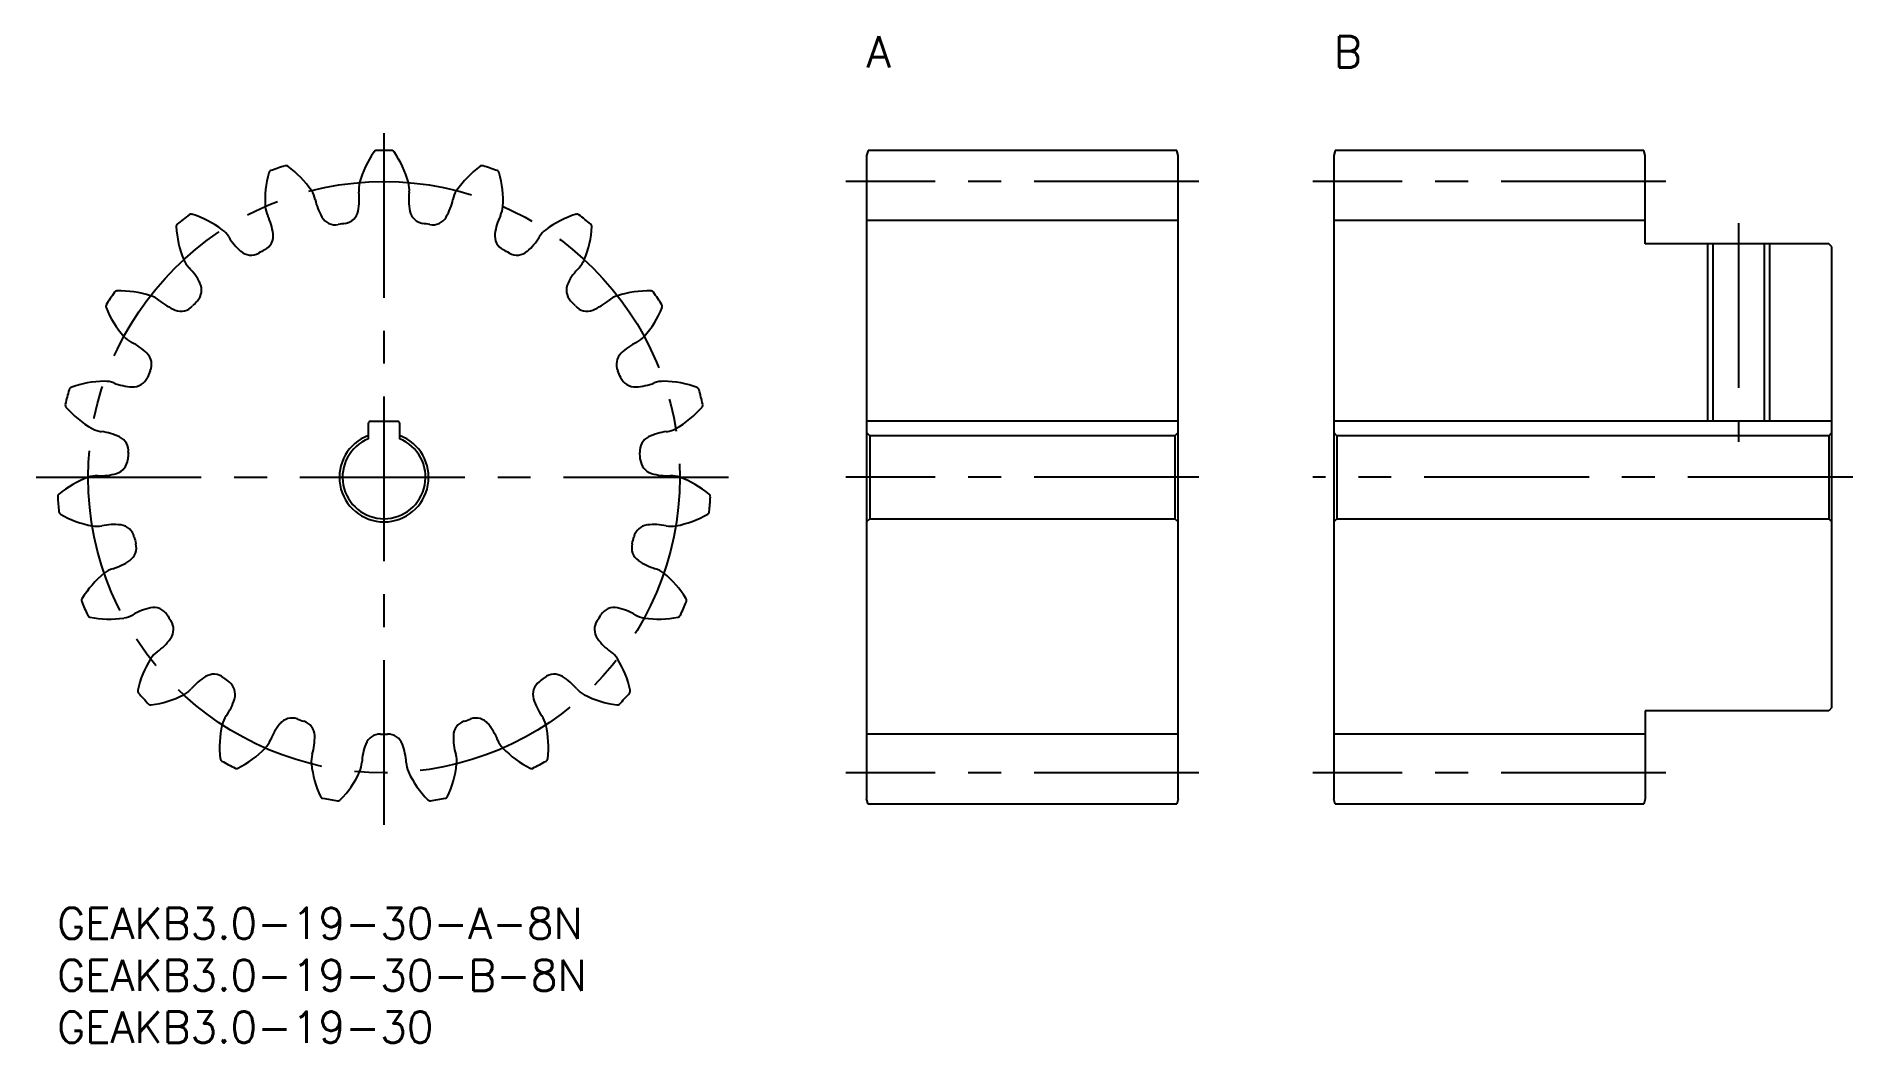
# Model space of a CAD drawing. Extents: x -2 to 173, y -13 to 84.
import ezdxf

# ---------------------------------------------------------------- set-up
doc = ezdxf.new("R2010")
doc.units = 0
doc.header["$LTSCALE"] = 0.5
doc.linetypes.add('CENTER', pattern=[50.8, 31.75, -6.35, 6.35, -6.35])
for name, color, linetype in [('MSM_CENTER', 1, 'CENTER'), ('MSM_CONTINUOUS', 7, 'CONTINUOUS'), ('MSM_NARROW', 5, 'CONTINUOUS'), ('MSM_PART_NUMBER', 7, 'CONTINUOUS')]:
    doc.layers.add(name, color=color, linetype=linetype)
doc.styles.get("Standard").update_dxf_attribs({"font": 'txt.shx', "height": 1, "bigfont": 'bigfont.shx'})

# ---------------------------------------------------------------- blocks, each defined once
blk = doc.blocks.new('*U2')
at = {"layer": 'MSM_PART_NUMBER'}
blk.add_text('GEAKB3.0-19-30-A-8N', height=3, dxfattribs=at).set_placement((0, -3))
blk = doc.blocks.new('*U3')
at = {"layer": 'MSM_PART_NUMBER'}
blk.add_text('GEAKB3.0-19-30-B-8N', height=3, dxfattribs=at).set_placement((0, -8))
blk = doc.blocks.new('*U5')
at = {"layer": 'MSM_PART_NUMBER'}
blk.add_text('GEAKB3.0-19-30', height=3, dxfattribs=at).set_placement((0, -13))
blk = doc.blocks.new('*U6')
at = {"layer": 'MSM_PART_NUMBER'}
blk.add_text('A', height=3, dxfattribs=at).set_placement((78, 81))
blk = doc.blocks.new('*U7')
at = {"layer": 'MSM_PART_NUMBER'}
blk.add_text('B', height=3, dxfattribs=at).set_placement((123, 81))

msp = doc.modelspace()

# ---------------------------------------------------------------- linework, layer by layer
at = {"layer": 'MSM_CENTER'}
for p, q in [((31.5, 8), (31.5, 75)), ((110, 70), (76, 70)), ((155, 70), (121, 70)), ((162, 66), (162, 44.9)), ((-2, 41.5), (65, 41.5)), ((110, 41.5), (76, 41.5)), ((173, 41.5), (121, 41.5)), ((110, 13), (76, 13)), ((155, 13), (121, 13))]:
    msp.add_line(p, q, dxfattribs=at)
msp.add_circle((31.5, 41.5), 28.5, dxfattribs=at)
at = {"layer": 'MSM_CONTINUOUS'}
for p, q in [((78.13, 73), (78, 72.5)), ((78, 72.5), (78, 10.5)), ((107.87, 73), (78.13, 73)), ((108, 72.5), (107.87, 73)), ((108, 10.5), (108, 72.5)), ((123.13, 73), (123, 72.5)), ((123, 72.5), (123, 10.5)), ((152.87, 73), (123.13, 73)), ((153, 72.5), (152.87, 73)), ((153, 64), (153, 72.5)), ((108, 66.25), (78, 66.25)), ((153, 66.25), (123, 66.25)), ((170.7, 64), (153, 64)), ((159.54, 64), (159.54, 46.9)), ((164.46, 64), (164.46, 46.9)), ((171, 63.7), (170.7, 64)), ((171, 19.3), (171, 63.7)), ((30, 45.21), (30, 46.7)), ((30.2, 46.9), (32.8, 46.9)), ((33, 46.7), (33, 45.21)), ((108, 46.9), (78, 46.9)), ((78, 45.8), (78.3, 45.5)), ((78.3, 45.5), (78.3, 37.5)), ((107.7, 45.5), (78.3, 45.5)), ((107.7, 45.5), (108, 45.8)), ((107.7, 45.5), (107.7, 37.5)), ((171, 46.9), (123, 46.9)), ((123, 45.8), (123.3, 45.5)), ((123.3, 45.5), (123.3, 37.5)), ((170.7, 45.5), (123.3, 45.5)), ((170.7, 45.5), (171, 45.8)), ((170.7, 45.5), (170.7, 37.5)), ((78.3, 37.5), (78, 37.2)), ((78.3, 37.5), (107.7, 37.5)), ((108, 37.2), (107.7, 37.5)), ((123.3, 37.5), (123, 37.2)), ((123.3, 37.5), (170.7, 37.5)), ((171, 37.2), (170.7, 37.5)), ((171, 19.3), (170.7, 19)), ((170.7, 19), (153, 19)), ((153, 19), (153, 10.5)), ((108, 16.75), (78, 16.75)), ((153, 16.75), (123, 16.75)), ((78.13, 10), (78, 10.5)), ((108, 10.5), (107.87, 10)), ((123.13, 10), (123, 10.5)), ((153, 10.5), (152.87, 10)), ((107.87, 10), (78.13, 10)), ((152.87, 10), (123.13, 10))]:
    msp.add_line(p, q, dxfattribs=at)
for centre, radius, start, end in [((38.31, 67.4), 9.5, 144.9001, 164.7368), ((30.78, 72.69), 0.3, 91.3142, 144.9001), ((31.5, 41.5), 31.5, 88.6858, 91.3142), ((32.22, 72.69), 0.3, 35.0999, 88.6858), ((24.69, 67.4), 9.5, 15.2632, 35.0999), ((29.53, 68.21), 9.5, 163.8475, 183.6842), ((20.7, 70.77), 0.3, 110.2616, 163.8475), ((31.5, 41.5), 31.5, 107.6331, 110.2616), ((22.05, 71.23), 0.3, 54.0473, 107.6331), ((16.65, 63.79), 9.5, 34.2105, 54.0473), ((46.35, 63.79), 9.5, 125.9527, 145.7895), ((40.95, 71.23), 0.3, 72.3669, 125.9527), ((31.5, 41.5), 31.5, 69.7384, 72.3669), ((42.3, 70.77), 0.3, 16.1525, 69.7384), ((33.47, 68.21), 9.5, 356.3158, 16.1525), ((22.49, 67.76), 2.44, 12.1787, 34.2105), ((30.58, 69.51), 5.85, 192.2085, 210.0627), ((23.27, 68.29), 5.85, 348.8846, 6.7389), ((31.5, 69.26), 2.44, 164.7368, 186.7687), ((31.5, 69.26), 2.44, 353.2313, 15.2632), ((39.73, 68.29), 5.85, 173.2611, 191.1154), ((32.42, 69.51), 5.85, 329.9373, 347.7915), ((40.51, 67.76), 2.44, 145.7895, 167.8213), ((31.5, 41.5), 31.5, 126.5805, 129.209), ((12.91, 66.55), 0.3, 72.9946, 126.5805), ((10.22, 57.76), 9.5, 53.1579, 72.9946), ((22.49, 67.76), 2.44, 183.6842, 205.7161), ((15.02, 64.16), 5.85, 7.832, 25.6862), ((26.82, 67.33), 1.5, 210.0627, 280.2626), ((27.54, 67.45), 1.5, 278.6848, 348.8847), ((35.46, 67.45), 1.5, 191.1153, 261.3152), ((36.18, 67.33), 1.5, 259.7374, 329.9373), ((47.98, 64.16), 5.85, 154.3138, 172.168), ((40.51, 67.76), 2.44, 334.2839, 356.3158), ((52.78, 57.76), 9.5, 107.0054, 126.8421), ((50.09, 66.55), 0.3, 53.4195, 107.0054), ((31.5, 41.5), 31.5, 50.791, 53.4195), ((11.78, 65.68), 0.3, 129.209, 182.7948), ((20.97, 66.12), 9.5, 182.7948, 202.6316), ((14.45, 63.41), 2.44, 31.126, 53.1579), ((19.33, 64.76), 1.5, 297.6322, 7.832), ((31.5, 41.5), 24.75, 98.6848, 100.2626), ((31.5, 41.5), 24.75, 79.7374, 81.3152), ((43.67, 64.76), 1.5, 172.168, 242.3679), ((48.55, 63.41), 2.44, 126.8421, 148.874), ((42.03, 66.12), 9.5, 337.3684, 357.2052), ((51.22, 65.68), 0.3, 357.2052, 50.791), ((21.54, 67.69), 5.85, 211.1559, 229.0101), ((18.69, 64.41), 1.5, 229.0101, 299.21), ((31.5, 41.5), 24.75, 117.6321, 119.21), ((31.5, 41.5), 24.75, 60.79, 62.3679), ((44.31, 64.41), 1.5, 240.79, 310.9899), ((41.46, 67.69), 5.85, 310.9899, 328.8441), ((14.45, 63.41), 2.44, 202.6316, 224.6634), ((8.55, 57.58), 5.85, 26.7794, 44.6336), ((54.45, 57.58), 5.85, 135.3664, 153.2206), ((48.55, 63.41), 2.44, 315.3366, 337.3684), ((12.43, 59.54), 1.5, 316.5795, 26.7794), ((50.57, 59.54), 1.5, 153.2206, 223.4205), ((5, 57.96), 0.3, 148.1563, 201.7422), ((13.54, 61.37), 9.5, 201.7422, 221.5789), ((31.5, 41.5), 31.5, 145.5279, 148.1563), ((5.78, 59.16), 0.3, 91.942, 145.5279), ((6.09, 49.96), 9.5, 72.1053, 91.942), ((8.26, 56.68), 2.44, 50.0734, 72.1053), ((13.58, 63.04), 5.85, 230.1032, 247.9575), ((11.94, 59.01), 1.5, 247.9575, 318.1573), ((31.5, 41.5), 24.75, 136.5795, 138.1573), ((31.5, 41.5), 24.75, 41.8427, 43.4205), ((51.06, 59.01), 1.5, 221.8427, 292.0426), ((49.42, 63.04), 5.85, 292.0425, 309.8968), ((54.74, 56.68), 2.44, 107.8947, 129.9266), ((56.91, 49.96), 9.5, 88.058, 107.8947), ((49.46, 61.37), 9.5, 318.4211, 338.2578), ((57.22, 59.16), 0.3, 34.4721, 88.058), ((31.5, 41.5), 31.5, 31.8437, 34.4721), ((58, 57.96), 0.3, 338.2578, 31.8437), ((8.26, 56.68), 2.44, 221.5789, 243.6108), ((4.57, 49.26), 5.85, 45.7268, 63.581), ((58.43, 49.26), 5.85, 116.419, 134.2733), ((54.74, 56.68), 2.44, 296.3892, 318.4211), ((7.61, 52.37), 1.5, 335.5269, 45.7268), ((55.39, 52.37), 1.5, 134.2733, 204.4731), ((4.72, 41.26), 9.5, 91.0526, 110.8894), ((4.59, 48.31), 2.44, 69.0208, 91.0526), ((7.32, 51.71), 1.5, 266.9048, 337.1047), ((31.5, 41.5), 24.75, 155.5269, 157.1047), ((31.5, 41.5), 24.75, 22.8953, 24.4731), ((55.68, 51.71), 1.5, 202.8953, 273.0952), ((58.41, 48.31), 2.44, 88.9474, 110.9792), ((58.28, 41.26), 9.5, 69.1106, 88.9474), ((31.5, 41.5), 31.5, 164.4752, 167.1037), ((1.44, 49.85), 0.3, 110.8894, 164.4752), ((7.55, 56.05), 5.85, 249.0506, 266.9048), ((55.45, 56.05), 5.85, 273.0952, 290.9494), ((61.56, 49.85), 0.3, 15.5248, 69.1106), ((31.5, 41.5), 31.5, 12.8963, 15.5248), ((1.09, 48.46), 0.3, 167.1037, 220.6896), ((8.06, 54.46), 9.5, 220.6896, 240.5263), ((54.94, 54.46), 9.5, 299.4737, 319.3104), ((61.91, 48.46), 0.3, 319.3104, 12.8963), ((4.59, 48.31), 2.44, 240.5263, 262.5582), ((3.51, 40.1), 5.85, 64.6741, 82.5283), ((31.5, 41.5), 4.3, 110.4162, 69.5838), ((30.2, 46.7), 0.2, 90, 180), ((32.8, 46.7), 0.2, 0, 90), ((59.49, 40.1), 5.85, 97.4717, 115.3259), ((58.41, 48.31), 2.44, 277.4418, 299.4737), ((5.37, 44.03), 1.5, 354.4743, 64.6741), ((31.5, 41.5), 24.75, 174.4742, 176.0521), ((31.5, 41.5), 4, 112.0243, 67.9757), ((57.63, 44.03), 1.5, 115.3259, 185.5258), ((31.5, 41.5), 24.75, 3.9479, 5.5258), ((5.31, 43.31), 1.5, 285.8522, 356.0521), ((57.69, 43.31), 1.5, 183.9479, 254.1478), ((6.25, 32.57), 9.5, 110, 129.8367), ((3.83, 39.21), 2.44, 87.9682, 110), ((4.13, 47.49), 5.85, 267.998, 285.8522), ((58.87, 47.49), 5.85, 254.1478, 272.002), ((59.17, 39.21), 2.44, 70, 92.0318), ((56.75, 32.57), 9.5, 50.1633, 70), ((0.36, 39.64), 0.3, 129.8367, 183.4226), ((31.5, 41.5), 31.5, 183.4226, 186.0511), ((31.5, 41.5), 31.5, 353.9489, 356.5774), ((62.64, 39.64), 0.3, 356.5774, 50.1633), ((0.47, 38.21), 0.3, 186.0511, 239.6369), ((5.12, 46.15), 9.5, 239.6369, 259.4737), ((3.83, 39.21), 2.44, 259.4737, 281.5055), ((5.48, 31.09), 5.85, 83.6215, 101.4757), ((5.97, 35.41), 1.5, 13.4216, 83.6215), ((57.03, 35.41), 1.5, 96.3785, 166.5784), ((57.52, 31.09), 5.85, 78.5243, 96.3785), ((59.17, 39.21), 2.44, 258.4945, 280.5263), ((57.88, 46.15), 9.5, 280.5263, 300.3631), ((62.53, 38.21), 0.3, 300.3631, 353.9489), ((6.14, 34.71), 1.5, 304.7996, 14.9994), ((31.5, 41.5), 24.75, 193.4216, 194.9994), ((56.86, 34.71), 1.5, 165.0006, 235.2004), ((31.5, 41.5), 24.75, 345.0006, 346.5784), ((3.66, 38.28), 5.85, 286.9453, 304.7996), ((59.34, 38.28), 5.85, 235.2004, 253.0547), ((10.52, 24.86), 9.5, 128.9474, 148.7841), ((6.08, 30.35), 2.44, 106.9155, 128.9474), ((56.92, 30.35), 2.44, 51.0526, 73.0845), ((52.48, 24.86), 9.5, 31.2159, 51.0526), ((2.65, 29.63), 0.3, 148.7841, 202.37), ((60.35, 29.63), 0.3, 337.63, 31.2159), ((31.5, 41.5), 31.5, 202.37, 204.9984), ((3.22, 28.32), 0.3, 204.9984, 258.5843), ((5.04, 37.33), 9.5, 258.5843, 278.4211), ((6.08, 30.35), 2.44, 278.4211, 300.4529), ((10.27, 23.2), 5.85, 102.5689, 120.4231), ((9.33, 27.45), 1.5, 32.369, 102.5689), ((31.5, 41.5), 24.75, 212.369, 213.9468), ((31.5, 41.5), 24.75, 326.0532, 327.631), ((53.67, 27.45), 1.5, 77.4312, 147.631), ((52.73, 23.2), 5.85, 59.5769, 77.4311), ((56.92, 30.35), 2.44, 239.5471, 261.5789), ((57.96, 37.33), 9.5, 261.5789, 281.4157), ((59.78, 28.32), 0.3, 281.4157, 335.0016), ((31.5, 41.5), 31.5, 335.0016, 337.63), ((9.72, 26.84), 1.5, 323.7469, 33.9468), ((53.28, 26.84), 1.5, 146.0532, 216.2531), ((11.08, 22.7), 2.44, 125.8629, 147.8947), ((6.22, 29.41), 5.85, 305.8927, 323.7469), ((56.78, 29.41), 5.85, 216.2531, 234.1073), ((51.92, 22.7), 2.44, 32.1053, 54.1371), ((17.06, 18.95), 9.5, 147.8947, 167.7315), ((45.94, 18.95), 9.5, 12.2685, 32.1053), ((11.08, 22.7), 2.44, 297.3684, 319.4003), ((17.37, 17.3), 5.85, 121.5162, 139.3705), ((15.09, 21.01), 1.5, 51.3164, 121.5162), ((31.5, 41.5), 24.75, 231.3163, 232.8942), ((15.66, 20.57), 1.5, 342.6943, 52.8942), ((47.34, 20.57), 1.5, 127.1058, 197.3057), ((31.5, 41.5), 24.75, 307.1058, 308.6837), ((47.91, 21.01), 1.5, 58.4838, 128.6837), ((45.63, 17.3), 5.85, 40.6295, 58.4838), ((51.92, 22.7), 2.44, 220.5997, 242.6316), ((8.07, 20.9), 0.3, 167.7315, 221.3173), ((31.5, 41.5), 31.5, 221.3173, 223.9458), ((9.04, 19.85), 0.3, 223.9458, 277.5317), ((7.83, 28.97), 9.5, 277.5317, 297.3684), ((11.51, 21.86), 5.85, 324.8401, 342.6943), ((51.49, 21.86), 5.85, 197.3057, 215.1599), ((55.17, 28.97), 9.5, 242.6316, 262.4683), ((53.96, 19.85), 0.3, 262.4683, 316.0542), ((31.5, 41.5), 31.5, 316.0542, 318.6827), ((54.93, 20.9), 0.3, 318.6827, 12.2685), ((25.16, 15.48), 9.5, 166.8421, 186.6789), ((18.29, 17.09), 2.44, 144.8103, 166.8421), ((25.99, 14.03), 5.85, 140.4636, 158.3178), ((22.64, 16.79), 1.5, 70.2637, 140.4636), ((31.5, 41.5), 24.75, 250.2637, 251.8415), ((23.32, 16.56), 1.5, 1.6417, 71.8416), ((39.68, 16.56), 1.5, 108.1585, 178.3583), ((31.5, 41.5), 24.75, 288.1585, 289.7363), ((40.36, 16.79), 1.5, 39.5364, 109.7363), ((37.01, 14.03), 5.85, 21.6822, 39.5364), ((44.71, 17.09), 2.44, 13.1579, 35.1897), ((37.84, 15.48), 9.5, 353.3211, 13.1579), ((18.29, 17.09), 2.44, 316.3158, 338.3476), ((18.97, 16.43), 5.85, 343.7874, 1.6417), ((35.21, 13.72), 5.85, 159.411, 177.2652), ((31.14, 15.25), 1.5, 89.2111, 159.411), ((31.5, 41.5), 24.75, 269.2111, 270.7889), ((31.86, 15.25), 1.5, 20.589, 90.7889), ((27.79, 13.72), 5.85, 2.7348, 20.589), ((44.03, 16.43), 5.85, 178.3583, 196.2126), ((44.71, 17.09), 2.44, 201.6524, 223.6842), ((16.03, 14.41), 0.3, 186.6789, 240.2647), ((31.5, 41.5), 31.5, 240.2647, 242.8932), ((13.18, 21.96), 9.5, 296.479, 316.3158), ((26.93, 14.12), 2.44, 163.7576, 185.7895), ((26.93, 14.12), 2.44, 335.2632, 357.295), ((36.07, 14.12), 2.44, 182.705, 204.7368), ((36.07, 14.12), 2.44, 354.2105, 16.2424), ((49.82, 21.96), 9.5, 223.6842, 243.521), ((31.5, 41.5), 31.5, 297.1068, 299.7353), ((46.97, 14.41), 0.3, 299.7353, 353.3211), ((17.28, 13.73), 0.3, 242.8932, 296.479), ((33.96, 14.83), 9.5, 185.7895, 205.6262), ((20.52, 17.07), 9.5, 315.4264, 335.2632), ((42.48, 17.07), 9.5, 204.7368, 224.5736), ((29.04, 14.83), 9.5, 334.3738, 354.2105), ((45.72, 13.73), 0.3, 243.521, 297.1068), ((25.66, 10.85), 0.3, 205.6262, 259.2121), ((31.5, 41.5), 31.5, 259.2121, 261.8405), ((31.5, 41.5), 31.5, 278.1595, 280.7879), ((37.34, 10.85), 0.3, 280.7879, 334.3738), ((27.07, 10.62), 0.3, 261.8405, 315.4264), ((35.93, 10.62), 0.3, 224.5736, 278.1595)]:
    msp.add_arc(centre, radius, start, end, dxfattribs=at)
at = {"layer": 'MSM_NARROW'}
for p, q in [((159, 64), (159, 46.9)), ((165, 64), (165, 46.9))]:
    msp.add_line(p, q, dxfattribs=at)

# ---------------------------------------------------------------- block references
at = {"layer": 'MSM_CONTINUOUS'}
for name in ['*U6', '*U7', '*U2', '*U3', '*U5']:
    msp.add_blockref(name, (0, 0), dxfattribs=at)

doc.saveas('drawing.dxf')
